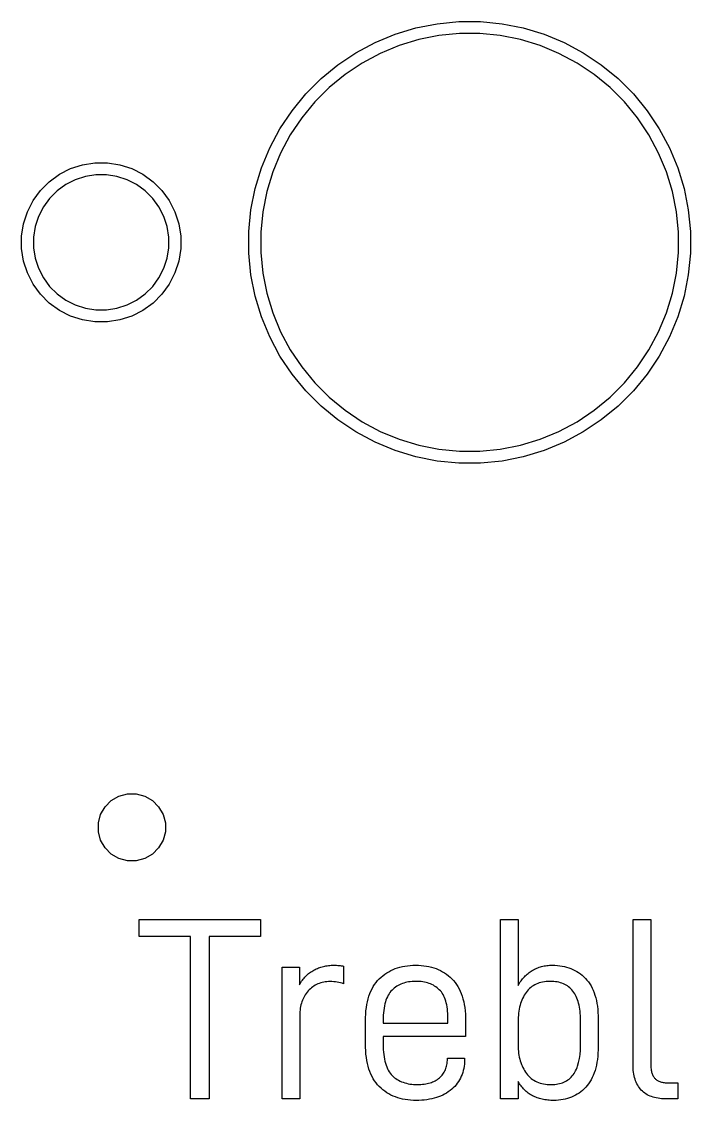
# Model space of a CAD drawing. Header units: millimetres. Extents: x 120 to 180, y -156 to -28.
# Drawn here: x 160.7 to 171.6, y -91.97 to -74.4 of the extents above; entities that cross this region are included whole.
import ezdxf

# ---------------------------------------------------------------- set-up
doc = ezdxf.new("R2010")
doc.units = ezdxf.units.MM
doc.layers.add('F.Silkscreen', color=41, linetype='CONTINUOUS', true_color=0xf2eda1)

msp = doc.modelspace()

# ---------------------------------------------------------------- linework, layer by layer
at = {"layer": 'F.Silkscreen', "linetype": 'CONTINUOUS'}
for p, q in [((167.125271, -74.507887), (167.47177, -74.438965)), ((167.47177, -74.438965), (167.823356, -74.404336)), ((167.823356, -74.404336), (168.176644, -74.404336)), ((168.176644, -74.404336), (168.52823, -74.438965)), ((168.52823, -74.438965), (168.874729, -74.507887)), ((166.460802, -74.745639), (166.787197, -74.610441)), ((166.787197, -74.610441), (167.125271, -74.507887)), ((167.500515, -74.632744), (167.172871, -74.697917)), ((167.832969, -74.6), (167.500515, -74.632744)), ((168.167031, -74.6), (167.832969, -74.6)), ((168.499485, -74.632744), (168.167031, -74.6)), ((168.827129, -74.697917), (168.499485, -74.632744)), ((168.874729, -74.507887), (169.212803, -74.610441)), ((169.212803, -74.610441), (169.539198, -74.745639)), ((166.14923, -74.912177), (166.460802, -74.745639)), ((166.853193, -74.79489), (166.54456, -74.92273)), ((167.172871, -74.697917), (166.853193, -74.79489)), ((169.146807, -74.79489), (168.827129, -74.697917)), ((169.45544, -74.92273), (169.146807, -74.79489)), ((169.539198, -74.745639), (169.85077, -74.912177)), ((165.855483, -75.108453), (166.14923, -74.912177)), ((166.54456, -74.92273), (166.249943, -75.080206)), ((169.750057, -75.080206), (169.45544, -74.92273)), ((169.85077, -74.912177), (170.144517, -75.108453)), ((165.582388, -75.332576), (165.855483, -75.108453)), ((166.249943, -75.080206), (165.97218, -75.265801)), ((170.02782, -75.265801), (169.750057, -75.080206)), ((170.144517, -75.108453), (170.417612, -75.332576)), ((165.332576, -75.582388), (165.582388, -75.332576)), ((165.97218, -75.265801), (165.713946, -75.477728)), ((170.286054, -75.477728), (170.02782, -75.265801)), ((170.417612, -75.332576), (170.667424, -75.582388)), ((165.713946, -75.477728), (165.477728, -75.713946)), ((170.522272, -75.713946), (170.286054, -75.477728)), ((165.108453, -75.855483), (165.332576, -75.582388)), ((165.477728, -75.713946), (165.265801, -75.97218)), ((170.734199, -75.97218), (170.522272, -75.713946)), ((170.667424, -75.582388), (170.891547, -75.855483)), ((164.912177, -76.14923), (165.108453, -75.855483)), ((170.891547, -75.855483), (171.087823, -76.14923)), ((165.265801, -75.97218), (165.080206, -76.249943)), ((170.919794, -76.249943), (170.734199, -75.97218)), ((164.745639, -76.460802), (164.912177, -76.14923)), ((171.087823, -76.14923), (171.254361, -76.460802)), ((165.080206, -76.249943), (164.92273, -76.54456)), ((171.07727, -76.54456), (170.919794, -76.249943)), ((164.610441, -76.787197), (164.745639, -76.460802)), ((164.92273, -76.54456), (164.79489, -76.853193)), ((171.20511, -76.853193), (171.07727, -76.54456)), ((171.254361, -76.460802), (171.389559, -76.787197)), ((161.502512, -76.798957), (161.696521, -76.735919)), ((161.696521, -76.735919), (161.898003, -76.704007)), ((161.898003, -76.704007), (162.101997, -76.704007)), ((162.101997, -76.704007), (162.303479, -76.735919)), ((162.303479, -76.735919), (162.497488, -76.798957)), ((161.155718, -77.011472), (161.320752, -76.891568)), ((161.320752, -76.891568), (161.502512, -76.798957)), ((161.742416, -76.927086), (161.577747, -76.98059)), ((161.913428, -76.9), (161.742416, -76.927086)), ((162.086572, -76.9), (161.913428, -76.9)), ((162.257584, -76.927086), (162.086572, -76.9)), ((162.422253, -76.98059), (162.257584, -76.927086)), ((162.497488, -76.798957), (162.679248, -76.891568)), ((162.679248, -76.891568), (162.844282, -77.011472)), ((164.507887, -77.125271), (164.610441, -76.787197)), ((164.79489, -76.853193), (164.697917, -77.172871)), ((171.302083, -77.172871), (171.20511, -76.853193)), ((171.389559, -76.787197), (171.492113, -77.125271)), ((161.011472, -77.155718), (161.155718, -77.011472)), ((161.423475, -77.059196), (161.283398, -77.160967)), ((161.577747, -76.98059), (161.423475, -77.059196)), ((162.576525, -77.059196), (162.422253, -76.98059)), ((162.716602, -77.160967), (162.576525, -77.059196)), ((162.844282, -77.011472), (162.988528, -77.155718)), ((164.438965, -77.47177), (164.507887, -77.125271)), ((171.492113, -77.125271), (171.561035, -77.47177)), ((160.891568, -77.320752), (161.011472, -77.155718)), ((161.160967, -77.283398), (161.059196, -77.423475)), ((161.283398, -77.160967), (161.160967, -77.283398)), ((162.839033, -77.283398), (162.716602, -77.160967)), ((162.940804, -77.423475), (162.839033, -77.283398)), ((162.988528, -77.155718), (163.108432, -77.320752)), ((164.697917, -77.172871), (164.632744, -77.500515)), ((171.367256, -77.500515), (171.302083, -77.172871)), ((160.798957, -77.502512), (160.891568, -77.320752)), ((161.059196, -77.423475), (160.98059, -77.577747)), ((163.01941, -77.577747), (162.940804, -77.423475)), ((163.108432, -77.320752), (163.201043, -77.502512)), ((164.404336, -77.823356), (164.438965, -77.47177)), ((171.561035, -77.47177), (171.595664, -77.823356)), ((160.735919, -77.696521), (160.798957, -77.502512)), ((160.98059, -77.577747), (160.927086, -77.742416)), ((163.072914, -77.742416), (163.01941, -77.577747)), ((163.201043, -77.502512), (163.264081, -77.696521)), ((164.632744, -77.500515), (164.6, -77.832969)), ((171.4, -77.832969), (171.367256, -77.500515)), ((160.704007, -77.898003), (160.735919, -77.696521)), ((160.927086, -77.742416), (160.9, -77.913428)), ((163.1, -77.913428), (163.072914, -77.742416)), ((163.264081, -77.696521), (163.295993, -77.898003)), ((164.404336, -77.832969), (164.404336, -77.823356)), ((171.595664, -77.823356), (171.595664, -78.176644)), ((160.704007, -77.913428), (160.704007, -77.898003)), ((160.704007, -78.101997), (160.704007, -77.913428)), ((160.9, -77.913428), (160.9, -78.086572)), ((163.1, -78.086572), (163.1, -77.913428)), ((163.295993, -77.898003), (163.295993, -78.101997)), ((164.404336, -78.176644), (164.404336, -77.832969)), ((164.6, -77.832969), (164.6, -78.167031)), ((171.4, -78.167031), (171.4, -77.832969)), ((160.735919, -78.303479), (160.704007, -78.101997)), ((160.9, -78.086572), (160.927086, -78.257584)), ((163.072914, -78.257584), (163.1, -78.086572)), ((163.295993, -78.101997), (163.264081, -78.303479)), ((164.438965, -78.52823), (164.404336, -78.176644)), ((164.6, -78.167031), (164.632744, -78.499485)), ((171.367256, -78.499485), (171.4, -78.167031)), ((171.595664, -78.176644), (171.561035, -78.52823)), ((160.798957, -78.497488), (160.735919, -78.303479)), ((160.927086, -78.257584), (160.98059, -78.422253)), ((163.01941, -78.422253), (163.072914, -78.257584)), ((163.264081, -78.303479), (163.201043, -78.497488)), ((160.891568, -78.679248), (160.798957, -78.497488)), ((160.98059, -78.422253), (161.059196, -78.576525)), ((162.940804, -78.576525), (163.01941, -78.422253)), ((163.201043, -78.497488), (163.108432, -78.679248)), ((164.507887, -78.874729), (164.438965, -78.52823)), ((164.632744, -78.499485), (164.697917, -78.827129)), ((171.302083, -78.827129), (171.367256, -78.499485)), ((171.561035, -78.52823), (171.492113, -78.874729)), ((161.011472, -78.844282), (160.891568, -78.679248)), ((161.059196, -78.576525), (161.160967, -78.716602)), ((162.839033, -78.716602), (162.940804, -78.576525)), ((163.108432, -78.679248), (162.988528, -78.844282)), ((161.155718, -78.988528), (161.011472, -78.844282)), ((161.160967, -78.716602), (161.283398, -78.839033)), ((161.283398, -78.839033), (161.423475, -78.940804)), ((162.576525, -78.940804), (162.716602, -78.839033)), ((162.716602, -78.839033), (162.839033, -78.716602)), ((162.988528, -78.844282), (162.844282, -78.988528)), ((164.610441, -79.212803), (164.507887, -78.874729)), ((164.697917, -78.827129), (164.79489, -79.146807)), ((171.20511, -79.146807), (171.302083, -78.827129)), ((171.492113, -78.874729), (171.389559, -79.212803)), ((161.320752, -79.108432), (161.155718, -78.988528)), ((161.423475, -78.940804), (161.577747, -79.01941)), ((161.577747, -79.01941), (161.742416, -79.072914)), ((162.257584, -79.072914), (162.422253, -79.01941)), ((162.422253, -79.01941), (162.576525, -78.940804)), ((162.844282, -78.988528), (162.679248, -79.108432)), ((161.502512, -79.201043), (161.320752, -79.108432)), ((161.696521, -79.264081), (161.502512, -79.201043)), ((161.742416, -79.072914), (161.913428, -79.1)), ((161.913428, -79.1), (162.086572, -79.1)), ((162.086572, -79.1), (162.257584, -79.072914)), ((162.497488, -79.201043), (162.303479, -79.264081)), ((162.679248, -79.108432), (162.497488, -79.201043)), ((164.745639, -79.539198), (164.610441, -79.212803)), ((164.79489, -79.146807), (164.92273, -79.45544)), ((171.07727, -79.45544), (171.20511, -79.146807)), ((171.389559, -79.212803), (171.254361, -79.539198)), ((161.898003, -79.295993), (161.696521, -79.264081)), ((162.101997, -79.295993), (161.898003, -79.295993)), ((162.303479, -79.264081), (162.101997, -79.295993)), ((164.912177, -79.85077), (164.745639, -79.539198)), ((164.92273, -79.45544), (165.080206, -79.750057)), ((170.919794, -79.750057), (171.07727, -79.45544)), ((171.254361, -79.539198), (171.087823, -79.85077)), ((165.080206, -79.750057), (165.265801, -80.02782)), ((170.734199, -80.02782), (170.919794, -79.750057)), ((165.108453, -80.144517), (164.912177, -79.85077)), ((171.087823, -79.85077), (170.891547, -80.144517)), ((165.265801, -80.02782), (165.477728, -80.286054)), ((170.522272, -80.286054), (170.734199, -80.02782)), ((165.332576, -80.417612), (165.108453, -80.144517)), ((165.477728, -80.286054), (165.713946, -80.522272)), ((170.286054, -80.522272), (170.522272, -80.286054)), ((170.891547, -80.144517), (170.667424, -80.417612)), ((165.582388, -80.667424), (165.332576, -80.417612)), ((170.667424, -80.417612), (170.417612, -80.667424)), ((165.713946, -80.522272), (165.97218, -80.734199)), ((170.02782, -80.734199), (170.286054, -80.522272)), ((165.855483, -80.891547), (165.582388, -80.667424)), ((165.97218, -80.734199), (166.249943, -80.919794)), ((169.750057, -80.919794), (170.02782, -80.734199)), ((170.417612, -80.667424), (170.144517, -80.891547)), ((166.14923, -81.087823), (165.855483, -80.891547)), ((166.249943, -80.919794), (166.54456, -81.07727)), ((169.45544, -81.07727), (169.750057, -80.919794)), ((170.144517, -80.891547), (169.85077, -81.087823)), ((166.460802, -81.254361), (166.14923, -81.087823)), ((166.54456, -81.07727), (166.853193, -81.20511)), ((169.146807, -81.20511), (169.45544, -81.07727)), ((169.85077, -81.087823), (169.539198, -81.254361)), ((166.787197, -81.389559), (166.460802, -81.254361)), ((166.853193, -81.20511), (167.172871, -81.302083)), ((167.172871, -81.302083), (167.500515, -81.367256)), ((168.499485, -81.367256), (168.827129, -81.302083)), ((168.827129, -81.302083), (169.146807, -81.20511)), ((169.539198, -81.254361), (169.212803, -81.389559)), ((167.125271, -81.492113), (166.787197, -81.389559)), ((167.47177, -81.561035), (167.125271, -81.492113)), ((167.500515, -81.367256), (167.832969, -81.4)), ((167.832969, -81.4), (168.167031, -81.4)), ((168.167031, -81.4), (168.499485, -81.367256)), ((168.874729, -81.492113), (168.52823, -81.561035)), ((169.212803, -81.389559), (168.874729, -81.492113)), ((167.823356, -81.595664), (167.47177, -81.561035)), ((168.176644, -81.595664), (167.823356, -81.595664)), ((168.52823, -81.561035), (168.176644, -81.595664)), ((162.063656, -87.19146), (162.165181, -87.089935)), ((162.165181, -87.089935), (162.289524, -87.018145)), ((162.289524, -87.018145), (162.428211, -86.980984)), ((162.428211, -86.980984), (162.571789, -86.980984)), ((162.571789, -86.980984), (162.710476, -87.018145)), ((162.710476, -87.018145), (162.834819, -87.089935)), ((162.834819, -87.089935), (162.936344, -87.19146)), ((161.954705, -87.45449), (161.991866, -87.315803)), ((161.991866, -87.315803), (162.063656, -87.19146)), ((162.936344, -87.19146), (163.008134, -87.315803)), ((163.008134, -87.315803), (163.045295, -87.45449)), ((161.954705, -87.598068), (161.954705, -87.45449)), ((163.045295, -87.45449), (163.045295, -87.598068)), ((161.991866, -87.736755), (161.954705, -87.598068)), ((163.045295, -87.598068), (163.008134, -87.736755)), ((162.063656, -87.861098), (161.991866, -87.736755)), ((163.008134, -87.736755), (162.936344, -87.861098)), ((162.165181, -87.962623), (162.063656, -87.861098)), ((162.289524, -88.034413), (162.165181, -87.962623)), ((162.834819, -87.962623), (162.710476, -88.034413)), ((162.936344, -87.861098), (162.834819, -87.962623)), ((162.428211, -88.071574), (162.289524, -88.034413)), ((162.571789, -88.071574), (162.428211, -88.071574)), ((162.710476, -88.034413), (162.571789, -88.071574)), ((162.621544, -89.30618), (162.621544, -89.026791)), ((162.621544, -89.026791), (164.594284, -89.026791)), ((164.594284, -89.026791), (164.594284, -89.30618)), ((168.501648, -90.694722), (168.501648, -89.026791)), ((168.501648, -89.026791), (168.789517, -89.026791)), ((168.789517, -89.026791), (168.789517, -90.102078)), ((170.660652, -91.384762), (170.660652, -89.026791)), ((170.660652, -89.026791), (170.948521, -89.026791)), ((170.948521, -89.026791), (170.948521, -91.36784)), ((163.455517, -89.30618), (162.621544, -89.30618)), ((163.455517, -91.947796), (163.455517, -89.30618)), ((164.594284, -89.30618), (163.760315, -89.30618)), ((163.760315, -89.30618), (163.760315, -91.947796)), ((165.682022, -89.779508), (165.703513, -89.776755)), ((165.703513, -89.776755), (165.725287, -89.774615)), ((165.725287, -89.774615), (165.747346, -89.773086)), ((165.747346, -89.773086), (165.769689, -89.772168)), ((165.769689, -89.772168), (165.792317, -89.771863)), ((165.792317, -89.771863), (165.812383, -89.772061)), ((165.812383, -89.772061), (165.832305, -89.772658)), ((165.832305, -89.772658), (165.852084, -89.773653)), ((165.852084, -89.773653), (165.871724, -89.775046)), ((165.871724, -89.775046), (165.891228, -89.776837)), ((165.891228, -89.776837), (165.910599, -89.779027)), ((166.988522, -89.779679), (167.031753, -89.775337)), ((167.031753, -89.775337), (167.076106, -89.772731)), ((167.076106, -89.772731), (167.121582, -89.771863)), ((167.121582, -89.771863), (167.16705, -89.772731)), ((167.16705, -89.772731), (167.211376, -89.775337)), ((167.211376, -89.775337), (167.254562, -89.779679)), ((169.25799, -89.777155), (169.280058, -89.77484)), ((169.280058, -89.77484), (169.30247, -89.773186)), ((169.30247, -89.773186), (169.325224, -89.772193)), ((169.325224, -89.772193), (169.34832, -89.771863)), ((169.34832, -89.771863), (169.389114, -89.772697)), ((169.389114, -89.772697), (169.428948, -89.775202)), ((169.428948, -89.775202), (169.46782, -89.779377)), ((164.945648, -91.947796), (164.945648, -89.801526)), ((164.945648, -89.801526), (165.229283, -89.801526)), ((165.229283, -89.801526), (165.229283, -90.089345)), ((165.31801, -89.964398), (165.332472, -89.949126)), ((165.332472, -89.949126), (165.347379, -89.934499)), ((165.347379, -89.934499), (165.362733, -89.920516)), ((165.362733, -89.920516), (165.378534, -89.907178)), ((165.378534, -89.907178), (165.394781, -89.894485)), ((165.394781, -89.894485), (165.411474, -89.882437)), ((165.411474, -89.882437), (165.428614, -89.871034)), ((165.428614, -89.871034), (165.446201, -89.860276)), ((165.446201, -89.860276), (165.464234, -89.850163)), ((165.464234, -89.850163), (165.482629, -89.84068)), ((165.482629, -89.84068), (165.501305, -89.831809)), ((165.501305, -89.831809), (165.52026, -89.82355)), ((165.52026, -89.82355), (165.539495, -89.815903)), ((165.539495, -89.815903), (165.559011, -89.808868)), ((165.559011, -89.808868), (165.578808, -89.802445)), ((165.578808, -89.802445), (165.598887, -89.796634)), ((165.598887, -89.796634), (165.619247, -89.791435)), ((165.619247, -89.791435), (165.639889, -89.786847)), ((165.639889, -89.786847), (165.660814, -89.782872)), ((165.660814, -89.782872), (165.682022, -89.779508)), ((165.910599, -89.779027), (165.929839, -89.781616)), ((165.929839, -89.781616), (165.948952, -89.784604)), ((165.948952, -89.784604), (165.948952, -90.072423)), ((166.557512, -89.967207), (166.587234, -89.942034)), ((166.587234, -89.942034), (166.618083, -89.918597)), ((166.618083, -89.918597), (166.650059, -89.896894)), ((166.650059, -89.896894), (166.683163, -89.876927)), ((166.683163, -89.876927), (166.717394, -89.858695)), ((166.717394, -89.858695), (166.752751, -89.842199)), ((166.752751, -89.842199), (166.789233, -89.827439)), ((166.789233, -89.827439), (166.826842, -89.814414)), ((166.826842, -89.814414), (166.865575, -89.803126)), ((166.865575, -89.803126), (166.905433, -89.793574)), ((166.905433, -89.793574), (166.946416, -89.785758)), ((166.946416, -89.785758), (166.988522, -89.779679)), ((167.254562, -89.779679), (167.296606, -89.785758)), ((167.296606, -89.785758), (167.337509, -89.793574)), ((167.337509, -89.793574), (167.377271, -89.803126)), ((167.377271, -89.803126), (167.415893, -89.814414)), ((167.415893, -89.814414), (167.453373, -89.827439)), ((167.453373, -89.827439), (167.489712, -89.842199)), ((167.489712, -89.842199), (167.52491, -89.858695)), ((167.52491, -89.858695), (167.558966, -89.876927)), ((167.558966, -89.876927), (167.591882, -89.896894)), ((167.591882, -89.896894), (167.623657, -89.918597)), ((167.623657, -89.918597), (167.654291, -89.942034)), ((167.654291, -89.942034), (167.683784, -89.967207)), ((168.891678, -89.960247), (168.906308, -89.9452)), ((168.906308, -89.9452), (168.92135, -89.93075)), ((168.92135, -89.93075), (168.936804, -89.916894)), ((168.936804, -89.916894), (168.952669, -89.903634)), ((168.952669, -89.903634), (168.968946, -89.890969)), ((168.968946, -89.890969), (168.985633, -89.878899)), ((168.985633, -89.878899), (169.00273, -89.867423)), ((169.00273, -89.867423), (169.020237, -89.856541)), ((169.020237, -89.856541), (169.038124, -89.846288)), ((169.038124, -89.846288), (169.056364, -89.836695)), ((169.056364, -89.836695), (169.074956, -89.827765)), ((169.074956, -89.827765), (169.093899, -89.819495)), ((169.093899, -89.819495), (169.113192, -89.811888)), ((169.113192, -89.811888), (169.132835, -89.804941)), ((169.132835, -89.804941), (169.152827, -89.798656)), ((169.152827, -89.798656), (169.173166, -89.793033)), ((169.173166, -89.793033), (169.193853, -89.788071)), ((169.193853, -89.788071), (169.214887, -89.783771)), ((169.214887, -89.783771), (169.236266, -89.780132)), ((169.236266, -89.780132), (169.25799, -89.777155)), ((169.46782, -89.779377), (169.505734, -89.785222)), ((169.505734, -89.785222), (169.542687, -89.792737)), ((169.542687, -89.792737), (169.578681, -89.801923)), ((169.578681, -89.801923), (169.613717, -89.812779)), ((169.613717, -89.812779), (169.647794, -89.825306)), ((169.647794, -89.825306), (169.680913, -89.839504)), ((169.680913, -89.839504), (169.713075, -89.855373)), ((169.713075, -89.855373), (169.744279, -89.872913)), ((169.744279, -89.872913), (169.774526, -89.892124)), ((169.774526, -89.892124), (169.803817, -89.913007)), ((169.803817, -89.913007), (169.832152, -89.935561)), ((169.832152, -89.935561), (169.859532, -89.959786)), ((165.229283, -90.089345), (165.240619, -90.069562)), ((165.240619, -90.069562), (165.252401, -90.050424)), ((165.252401, -90.050424), (165.26463, -90.03193)), ((165.26463, -90.03193), (165.277306, -90.01408)), ((165.277306, -90.01408), (165.290427, -89.996875)), ((165.290427, -89.996875), (165.303996, -89.980314)), ((165.303996, -89.980314), (165.31801, -89.964398)), ((165.445074, -90.124275), (165.425619, -90.139156)), ((165.465171, -90.110585), (165.445074, -90.124275)), ((165.48591, -90.098087), (165.465171, -90.110585)), ((165.507293, -90.086779), (165.48591, -90.098087)), ((165.529319, -90.076662), (165.507293, -90.086779)), ((165.551991, -90.067735), (165.529319, -90.076662)), ((165.575308, -90.059999), (165.551991, -90.067735)), ((165.599272, -90.053453), (165.575308, -90.059999)), ((165.623884, -90.048098), (165.599272, -90.053453)), ((165.649143, -90.043933), (165.623884, -90.048098)), ((165.675051, -90.040958), (165.649143, -90.043933)), ((165.701609, -90.039173), (165.675051, -90.040958)), ((165.728817, -90.038579), (165.701609, -90.039173)), ((165.758211, -90.039108), (165.728817, -90.038579)), ((165.787062, -90.040696), (165.758211, -90.039108)), ((165.815374, -90.043343), (165.787062, -90.040696)), ((165.84315, -90.047046), (165.815374, -90.043343)), ((165.870393, -90.051807), (165.84315, -90.047046)), ((165.897105, -90.057623), (165.870393, -90.051807)), ((165.923291, -90.064495), (165.897105, -90.057623)), ((165.948952, -90.072423), (165.923291, -90.064495)), ((166.410639, -90.156387), (166.430795, -90.120196)), ((166.430795, -90.120196), (166.452702, -90.085874)), ((166.452702, -90.085874), (166.476358, -90.05342)), ((166.476358, -90.05342), (166.501764, -90.022833)), ((166.501764, -90.022833), (166.528919, -89.994114)), ((166.528919, -89.994114), (166.557512, -89.967207)), ((166.793782, -90.127946), (166.773881, -90.142904)), ((166.81444, -90.114097), (166.793782, -90.127946)), ((166.835857, -90.101355), (166.81444, -90.114097)), ((166.858032, -90.089722), (166.835857, -90.101355)), ((166.880966, -90.079197), (166.858032, -90.089722)), ((166.904659, -90.06978), (166.880966, -90.079197)), ((166.929112, -90.061471), (166.904659, -90.06978)), ((166.954325, -90.05427), (166.929112, -90.061471)), ((166.980298, -90.048177), (166.954325, -90.05427)), ((167.007032, -90.043191), (166.980298, -90.048177)), ((167.034527, -90.039314), (167.007032, -90.043191)), ((167.062784, -90.036545), (167.034527, -90.039314)), ((167.091802, -90.034883), (167.062784, -90.036545)), ((167.121582, -90.034329), (167.091802, -90.034883)), ((167.151875, -90.034858), (167.121582, -90.034329)), ((167.181337, -90.036445), (167.151875, -90.034858)), ((167.209969, -90.039091), (167.181337, -90.036445)), ((167.237771, -90.042795), (167.209969, -90.039091)), ((167.264744, -90.047557), (167.237771, -90.042795)), ((167.290888, -90.053377), (167.264744, -90.047557)), ((167.316203, -90.060255), (167.290888, -90.053377)), ((167.34069, -90.068192), (167.316203, -90.060255)), ((167.364349, -90.077187), (167.34069, -90.068192)), ((167.387181, -90.08724), (167.364349, -90.077187)), ((167.409185, -90.098351), (167.387181, -90.08724)), ((167.430363, -90.110521), (167.409185, -90.098351)), ((167.450715, -90.123749), (167.430363, -90.110521)), ((167.470241, -90.138035), (167.450715, -90.123749)), ((167.683784, -89.967207), (167.712135, -89.994114)), ((167.712135, -89.994114), (167.739048, -90.022833)), ((167.739048, -90.022833), (167.764224, -90.05342)), ((167.764224, -90.05342), (167.787664, -90.085874)), ((167.787664, -90.085874), (167.809368, -90.120196)), ((167.809368, -90.120196), (167.829335, -90.156387)), ((168.789517, -90.102078), (168.800836, -90.082261)), ((168.800836, -90.082261), (168.812571, -90.063041)), ((168.812571, -90.063041), (168.824721, -90.044417)), ((168.824721, -90.044417), (168.837285, -90.02639)), ((168.837285, -90.02639), (168.850263, -90.00896)), ((168.850263, -90.00896), (168.863655, -89.992126)), ((168.863655, -89.992126), (168.87746, -89.975888)), ((168.87746, -89.975888), (168.891678, -89.960247)), ((169.015197, -90.119382), (168.994331, -90.135546)), ((169.037052, -90.104623), (169.015197, -90.119382)), ((169.059898, -90.091269), (169.037052, -90.104623)), ((169.083736, -90.07932), (169.059898, -90.091269)), ((169.108565, -90.068777), (169.083736, -90.07932)), ((169.134388, -90.059638), (169.108565, -90.068777)), ((169.161204, -90.051906), (169.134388, -90.059638)), ((169.189015, -90.045578), (169.161204, -90.051906)), ((169.217821, -90.040657), (169.189015, -90.045578)), ((169.247623, -90.037142), (169.217821, -90.040657)), ((169.278422, -90.035032), (169.247623, -90.037142)), ((169.310219, -90.034329), (169.278422, -90.035032)), ((169.340692, -90.034949), (169.310219, -90.034329)), ((169.370197, -90.03681), (169.340692, -90.034949)), ((169.398735, -90.039911), (169.370197, -90.03681)), ((169.426305, -90.044252), (169.398735, -90.039911)), ((169.452908, -90.049834), (169.426305, -90.044252)), ((169.478544, -90.056656), (169.452908, -90.049834)), ((169.503212, -90.064718), (169.478544, -90.056656)), ((169.526913, -90.074021), (169.503212, -90.064718)), ((169.549647, -90.084564), (169.526913, -90.074021)), ((169.571413, -90.096347), (169.549647, -90.084564)), ((169.592212, -90.109371), (169.571413, -90.096347)), ((169.612044, -90.123635), (169.592212, -90.109371)), ((169.630908, -90.139139), (169.612044, -90.123635)), ((169.859532, -89.959786), (169.885956, -89.985684)), ((169.885956, -89.985684), (169.911089, -90.013338)), ((169.911089, -90.013338), (169.934598, -90.042861)), ((169.934598, -90.042861), (169.956482, -90.074253)), ((169.956482, -90.074253), (169.976744, -90.107514)), ((169.976744, -90.107514), (169.995382, -90.142643)), ((165.298506, -90.295292), (165.287221, -90.318345)), ((165.310869, -90.272967), (165.298506, -90.295292)), ((165.324309, -90.25137), (165.310869, -90.272967)), ((165.338827, -90.230501), (165.324309, -90.25137)), ((165.354423, -90.210359), (165.338827, -90.230501)), ((165.371098, -90.190945), (165.354423, -90.210359)), ((165.388632, -90.172491), (165.371098, -90.190945)), ((165.406806, -90.155228), (165.388632, -90.172491)), ((165.425619, -90.139156), (165.406806, -90.155228)), ((166.347525, -90.319831), (166.360676, -90.276167)), ((166.360676, -90.276167), (166.375579, -90.234372)), ((166.375579, -90.234372), (166.392234, -90.194445)), ((166.392234, -90.194445), (166.410639, -90.156387)), ((166.660408, -90.285251), (166.648601, -90.311985)), ((166.673342, -90.260154), (166.660408, -90.285251)), ((166.687402, -90.236695), (166.673342, -90.260154)), ((166.702591, -90.214874), (166.687402, -90.236695)), ((166.718907, -90.19469), (166.702591, -90.214874)), ((166.736351, -90.176144), (166.718907, -90.19469)), ((166.754738, -90.15897), (166.736351, -90.176144)), ((166.773881, -90.142904), (166.754738, -90.15897)), ((167.488942, -90.153379), (167.470241, -90.138035)), ((167.506817, -90.169781), (167.488942, -90.153379)), ((167.523734, -90.187499), (167.506817, -90.169781)), ((167.53956, -90.206771), (167.523734, -90.187499)), ((167.554294, -90.227595), (167.53956, -90.206771)), ((167.567937, -90.249974), (167.554294, -90.227595)), ((167.580488, -90.273905), (167.567937, -90.249974)), ((167.591948, -90.29939), (167.580488, -90.273905)), ((167.602317, -90.326429), (167.591948, -90.29939)), ((167.829335, -90.156387), (167.847567, -90.194445)), ((167.847567, -90.194445), (167.864062, -90.234372)), ((167.864062, -90.234372), (167.878821, -90.276167)), ((167.878821, -90.276167), (167.891843, -90.319831)), ((168.876118, -90.285964), (168.863298, -90.311755)), ((168.889966, -90.261115), (168.876118, -90.285964)), ((168.904844, -90.237209), (168.889966, -90.261115)), ((168.92075, -90.214245), (168.904844, -90.237209)), ((168.937664, -90.192464), (168.92075, -90.214245)), ((168.955566, -90.172087), (168.937664, -90.192464)), ((168.974454, -90.153114), (168.955566, -90.172087)), ((168.994331, -90.135546), (168.974454, -90.153114)), ((169.648805, -90.155884), (169.630908, -90.139139)), ((169.665734, -90.173869), (169.648805, -90.155884)), ((169.681696, -90.193094), (169.665734, -90.173869)), ((169.696691, -90.213559), (169.681696, -90.193094)), ((169.710718, -90.235265), (169.696691, -90.213559)), ((169.723778, -90.258211), (169.710718, -90.235265)), ((169.73587, -90.282397), (169.723778, -90.258211)), ((169.746995, -90.307824), (169.73587, -90.282397)), ((169.995382, -90.142643), (170.012398, -90.179642)), ((170.012398, -90.179642), (170.027791, -90.218509)), ((170.027791, -90.218509), (170.041562, -90.259244)), ((170.041562, -90.259244), (170.053712, -90.301848)), ((170.053712, -90.301848), (170.06424, -90.34632)), ((165.242103, -90.471956), (165.238346, -90.500107)), ((165.246935, -90.444533), (165.242103, -90.471956)), ((165.252841, -90.417839), (165.246935, -90.444533)), ((165.259822, -90.391873), (165.252841, -90.417839)), ((165.267879, -90.366636), (165.259822, -90.391873)), ((165.277012, -90.342127), (165.267879, -90.366636)), ((165.287221, -90.318345), (165.277012, -90.342127)), ((166.312446, -90.513172), (166.318586, -90.462033)), ((166.318586, -90.462033), (166.326479, -90.412764)), ((166.326479, -90.412764), (166.336126, -90.365363)), ((166.336126, -90.365363), (166.347525, -90.319831)), ((166.606453, -90.470215), (166.601398, -90.506773)), ((166.612633, -90.435295), (166.606453, -90.470215)), ((166.619937, -90.402012), (166.612633, -90.435295)), ((166.628366, -90.370366), (166.619937, -90.402012)), ((166.63792, -90.340357), (166.628366, -90.370366)), ((166.648601, -90.311985), (166.63792, -90.340357)), ((167.611594, -90.355021), (167.602317, -90.326429)), ((167.619779, -90.385167), (167.611594, -90.355021)), ((167.626874, -90.416867), (167.619779, -90.385167)), ((167.632876, -90.45012), (167.626874, -90.416867)), ((167.637788, -90.484928), (167.632876, -90.45012)), ((167.891843, -90.319831), (167.903129, -90.365363)), ((167.903129, -90.365363), (167.912679, -90.412764)), ((167.912679, -90.412764), (167.920493, -90.462033)), ((167.920493, -90.462033), (167.92657, -90.513172)), ((168.814607, -90.454845), (168.807948, -90.486288)), ((168.822292, -90.424343), (168.814607, -90.454845)), ((168.831003, -90.394783), (168.822292, -90.424343)), ((168.84074, -90.366164), (168.831003, -90.394783)), ((168.851505, -90.338489), (168.84074, -90.366164)), ((168.863298, -90.311755), (168.851505, -90.338489)), ((169.757153, -90.33449), (169.746995, -90.307824)), ((169.766343, -90.362397), (169.757153, -90.33449)), ((169.774566, -90.391544), (169.766343, -90.362397)), ((169.781822, -90.421932), (169.774566, -90.391544)), ((169.78811, -90.453559), (169.781822, -90.421932)), ((169.793431, -90.486427), (169.78811, -90.453559)), ((170.06424, -90.34632), (170.073148, -90.392661)), ((170.073148, -90.392661), (170.080435, -90.440869)), ((170.080435, -90.440869), (170.086103, -90.490945)), ((165.234053, -90.558595), (165.233517, -90.588933)), ((165.233517, -90.588933), (165.233517, -91.947796)), ((165.235663, -90.528987), (165.234053, -90.558595)), ((165.238346, -90.500107), (165.235663, -90.528987)), ((166.304681, -90.669369), (166.305428, -90.621055)), ((166.305428, -90.621055), (166.30806, -90.566179)), ((166.30806, -90.566179), (166.312446, -90.513172)), ((166.592976, -90.626265), (166.592415, -90.669369)), ((166.59466, -90.584798), (166.592976, -90.626265)), ((166.597468, -90.544967), (166.59466, -90.584798)), ((166.601398, -90.506773), (166.597468, -90.544967)), ((167.641608, -90.521289), (167.637788, -90.484928)), ((167.644336, -90.559205), (167.641608, -90.521289)), ((167.645973, -90.598675), (167.644336, -90.559205)), ((167.646519, -90.639699), (167.645973, -90.598675)), ((167.646519, -90.715893), (167.646519, -90.639699)), ((167.92657, -90.513172), (167.930911, -90.566179)), ((167.930911, -90.566179), (167.933515, -90.621055)), ((167.933515, -90.621055), (167.934384, -90.6778)), ((168.791563, -90.621479), (168.790028, -90.65763)), ((168.794123, -90.586269), (168.791563, -90.621479)), ((168.797706, -90.552001), (168.794123, -90.586269)), ((168.802314, -90.518674), (168.797706, -90.552001)), ((168.807948, -90.486288), (168.802314, -90.518674)), ((169.797784, -90.520535), (169.793431, -90.486427)), ((169.80117, -90.555884), (169.797784, -90.520535)), ((169.803588, -90.592472), (169.80117, -90.555884)), ((169.805039, -90.6303), (169.803588, -90.592472)), ((169.805523, -90.669369), (169.805039, -90.6303)), ((170.086103, -90.490945), (170.09015, -90.542888)), ((170.09015, -90.542888), (170.092578, -90.5967)), ((170.092578, -90.5967), (170.093388, -90.652379)), ((170.093388, -90.652379), (170.093388, -91.092694)), ((166.30455, -90.6778), (166.304681, -90.669369)), ((166.30455, -91.050351), (166.30455, -90.6778)), ((166.592415, -90.669369), (166.592415, -90.715893)), ((166.592415, -90.715893), (167.646519, -90.715893)), ((167.934384, -90.6778), (167.934384, -90.931836)), ((168.501648, -91.947796), (168.501648, -90.694722)), ((168.790028, -90.65763), (168.789517, -90.694722)), ((168.789517, -90.694722), (168.789517, -91.071522)), ((169.805523, -91.075703), (169.805523, -90.669369)), ((167.934384, -90.931836), (166.592415, -90.931836)), ((166.592415, -90.931836), (166.592415, -91.058781)), ((166.305428, -91.108635), (166.30455, -91.050351)), ((166.30806, -91.16497), (166.305428, -91.108635)), ((166.312446, -91.219355), (166.30806, -91.16497)), ((166.592415, -91.058781), (166.592995, -91.103444)), ((166.592995, -91.103444), (166.594734, -91.146403)), ((166.594734, -91.146403), (166.597632, -91.187657)), ((168.789517, -91.071522), (168.790053, -91.106572)), ((168.790053, -91.106572), (168.791663, -91.140811)), ((168.791663, -91.140811), (168.794346, -91.174239)), ((168.794346, -91.174239), (168.798103, -91.206857)), ((169.798045, -91.225543), (169.803653, -91.153121)), ((169.803653, -91.153121), (169.805523, -91.075703)), ((170.092594, -91.148373), (170.090213, -91.202184)), ((170.093388, -91.092694), (170.092594, -91.148373)), ((166.318586, -91.27179), (166.312446, -91.219355)), ((166.326479, -91.322275), (166.318586, -91.27179)), ((166.336126, -91.37081), (166.326479, -91.322275)), ((166.597632, -91.187657), (166.601688, -91.227208)), ((166.601688, -91.227208), (166.606903, -91.265055)), ((166.606903, -91.265055), (166.613275, -91.301199)), ((166.613275, -91.301199), (166.620805, -91.335638)), ((166.620805, -91.335638), (166.629491, -91.368373)), ((167.633503, -91.370136), (167.636029, -91.347447)), ((167.636029, -91.347447), (167.637545, -91.324096)), ((167.637545, -91.324096), (167.63805, -91.300084)), ((167.63805, -91.300084), (167.63805, -91.287411)), ((167.63805, -91.287411), (167.91745, -91.287411)), ((167.916632, -91.345683), (167.914176, -91.381857)), ((167.91745, -91.308583), (167.916632, -91.345683)), ((167.91745, -91.287411), (167.91745, -91.308583)), ((168.798103, -91.206857), (168.802935, -91.238664)), ((168.802935, -91.238664), (168.808841, -91.269661)), ((168.808841, -91.269661), (168.815823, -91.299847)), ((168.815823, -91.299847), (168.82388, -91.329223)), ((168.82388, -91.329223), (168.833013, -91.357789)), ((168.833013, -91.357789), (168.843222, -91.385545)), ((169.758789, -91.412839), (169.775612, -91.355402)), ((169.775612, -91.355402), (169.788697, -91.29297)), ((169.788697, -91.29297), (169.798045, -91.225543)), ((170.073544, -91.352412), (170.064813, -91.398752)), ((170.080688, -91.304204), (170.073544, -91.352412)), ((170.086244, -91.254128), (170.080688, -91.304204)), ((170.090213, -91.202184), (170.086244, -91.254128)), ((166.347525, -91.417394), (166.336126, -91.37081)), ((166.360676, -91.462027), (166.347525, -91.417394)), ((166.375579, -91.504709), (166.360676, -91.462027)), ((166.392234, -91.54544), (166.375579, -91.504709)), ((166.629491, -91.368373), (166.639335, -91.399405)), ((166.639335, -91.399405), (166.650334, -91.428733)), ((166.650334, -91.428733), (166.662489, -91.456357)), ((166.662489, -91.456357), (166.675799, -91.482277)), ((166.675799, -91.482277), (166.690264, -91.506494)), ((166.690264, -91.506494), (166.705884, -91.529006)), ((166.705884, -91.529006), (166.722658, -91.549815)), ((167.565384, -91.544567), (167.576983, -91.527833)), ((167.576983, -91.527833), (167.587575, -91.510437)), ((167.587575, -91.510437), (167.59716, -91.492379)), ((167.59716, -91.492379), (167.605737, -91.473659)), ((167.605737, -91.473659), (167.613307, -91.454278)), ((167.613307, -91.454278), (167.619869, -91.434235)), ((167.619869, -91.434235), (167.625423, -91.41353)), ((167.625423, -91.41353), (167.629968, -91.392164)), ((167.629968, -91.392164), (167.633503, -91.370136)), ((167.887982, -91.517305), (167.87734, -91.548854)), ((167.896986, -91.484831), (167.887982, -91.517305)), ((167.904353, -91.451431), (167.896986, -91.484831)), ((167.910083, -91.417107), (167.904353, -91.451431)), ((167.914176, -91.381857), (167.910083, -91.417107)), ((168.843222, -91.385545), (168.854509, -91.412491)), ((168.854509, -91.412491), (168.866872, -91.438628)), ((168.866872, -91.438628), (168.880313, -91.463954)), ((168.880313, -91.463954), (168.894832, -91.488471)), ((168.894832, -91.488471), (168.910429, -91.512179)), ((168.910429, -91.512179), (168.927105, -91.535077)), ((169.70038, -91.534578), (169.71393, -91.512727)), ((169.71393, -91.512727), (169.726546, -91.489628)), ((169.726546, -91.489628), (169.738228, -91.46528)), ((169.738228, -91.46528), (169.748975, -91.439684)), ((169.748975, -91.439684), (169.758789, -91.412839)), ((170.029094, -91.526562), (170.014012, -91.565429)), ((170.042587, -91.485827), (170.029094, -91.526562)), ((170.054494, -91.443223), (170.042587, -91.485827)), ((170.064813, -91.398752), (170.054494, -91.443223)), ((170.661182, -91.418652), (170.660652, -91.384762)), ((170.662773, -91.451515), (170.661182, -91.418652)), ((170.665423, -91.483352), (170.662773, -91.451515)), ((170.669132, -91.514162), (170.665423, -91.483352)), ((170.6739, -91.543947), (170.669132, -91.514162)), ((170.948521, -91.36784), (170.948769, -91.388126)), ((170.948769, -91.388126), (170.949513, -91.407717)), ((170.949513, -91.407717), (170.950753, -91.426615)), ((170.950753, -91.426615), (170.95249, -91.444819)), ((170.95249, -91.444819), (170.954722, -91.462329)), ((170.954722, -91.462329), (170.957451, -91.479145)), ((170.957451, -91.479145), (170.960675, -91.495267)), ((170.960675, -91.495267), (170.964396, -91.510696)), ((170.964396, -91.510696), (170.968613, -91.525431)), ((170.968613, -91.525431), (170.973326, -91.539471)), ((166.410639, -91.58422), (166.392234, -91.54544)), ((166.430795, -91.621048), (166.410639, -91.58422)), ((166.452702, -91.655923), (166.430795, -91.621048)), ((166.476358, -91.688847), (166.452702, -91.655923)), ((166.501764, -91.719818), (166.476358, -91.688847)), ((166.722658, -91.549815), (166.740585, -91.568921)), ((166.740585, -91.568921), (166.759539, -91.586607)), ((166.759539, -91.586607), (166.779391, -91.603152)), ((166.779391, -91.603152), (166.800141, -91.618557)), ((166.800141, -91.618557), (166.821787, -91.632821)), ((166.821787, -91.632821), (166.84433, -91.645944)), ((166.84433, -91.645944), (166.867768, -91.657927)), ((166.867768, -91.657927), (166.8921, -91.668768)), ((166.8921, -91.668768), (166.917326, -91.678469)), ((166.917326, -91.678469), (166.943444, -91.687029)), ((166.943444, -91.687029), (166.970456, -91.694448)), ((166.970456, -91.694448), (166.998358, -91.700725)), ((166.998358, -91.700725), (167.027151, -91.705861)), ((167.027151, -91.705861), (167.056834, -91.709856)), ((167.23345, -91.71112), (167.25931, -91.708108)), ((167.25931, -91.708108), (167.284393, -91.704235)), ((167.284393, -91.704235), (167.308699, -91.699502)), ((167.308699, -91.699502), (167.332228, -91.69391)), ((167.332228, -91.69391), (167.354978, -91.687457)), ((167.354978, -91.687457), (167.376951, -91.680144)), ((167.376951, -91.680144), (167.398144, -91.671971)), ((167.398144, -91.671971), (167.418559, -91.662939)), ((167.418559, -91.662939), (167.438194, -91.653047)), ((167.438194, -91.653047), (167.45705, -91.642295)), ((167.45705, -91.642295), (167.475125, -91.630685)), ((167.475125, -91.630685), (167.49242, -91.618215)), ((167.49242, -91.618215), (167.508934, -91.604886)), ((167.508934, -91.604886), (167.524554, -91.590799)), ((167.524554, -91.590799), (167.53917, -91.57605)), ((167.53917, -91.57605), (167.55278, -91.560639)), ((167.55278, -91.560639), (167.565384, -91.544567)), ((167.799577, -91.692728), (167.779113, -91.718728)), ((167.818404, -91.665803), (167.799577, -91.692728)), ((167.835594, -91.637953), (167.818404, -91.665803)), ((167.851146, -91.609178), (167.835594, -91.637953)), ((167.865062, -91.579479), (167.851146, -91.609178)), ((167.87734, -91.548854), (167.865062, -91.579479)), ((168.800849, -91.683164), (168.789517, -91.664151)), ((168.789517, -91.664151), (168.789517, -91.947796)), ((168.812619, -91.701575), (168.800849, -91.683164)), ((168.824828, -91.719381), (168.812619, -91.701575)), ((168.927105, -91.535077), (168.944806, -91.556857)), ((168.944806, -91.556857), (168.96348, -91.577233)), ((168.96348, -91.577233), (168.983129, -91.596205)), ((168.983129, -91.596205), (169.00375, -91.613773)), ((169.00375, -91.613773), (169.025346, -91.629936)), ((169.025346, -91.629936), (169.047915, -91.644695)), ((169.047915, -91.644695), (169.071458, -91.658049)), ((169.071458, -91.658049), (169.095974, -91.669999)), ((169.095974, -91.669999), (169.121464, -91.680543)), ((169.121464, -91.680543), (169.147928, -91.689682)), ((169.147928, -91.689682), (169.175365, -91.697415)), ((169.175365, -91.697415), (169.203776, -91.703743)), ((169.203776, -91.703743), (169.233161, -91.708664)), ((169.233161, -91.708664), (169.263519, -91.71218)), ((169.385068, -91.712496), (169.412624, -91.709375)), ((169.412624, -91.709375), (169.439246, -91.705005)), ((169.439246, -91.705005), (169.464936, -91.699387)), ((169.464936, -91.699387), (169.489691, -91.69252)), ((169.489691, -91.69252), (169.513513, -91.684405)), ((169.513513, -91.684405), (169.536402, -91.675041)), ((169.536402, -91.675041), (169.558357, -91.664428)), ((169.558357, -91.664428), (169.579378, -91.652567)), ((169.579378, -91.652567), (169.599466, -91.639457)), ((169.599466, -91.639457), (169.61862, -91.625099)), ((169.61862, -91.625099), (169.63684, -91.609492)), ((169.63684, -91.609492), (169.654126, -91.592636)), ((169.654126, -91.592636), (169.670478, -91.574532)), ((169.670478, -91.574532), (169.685896, -91.555179)), ((169.685896, -91.555179), (169.70038, -91.534578)), ((169.937812, -91.702207), (169.914793, -91.731728)), ((169.959243, -91.670816), (169.937812, -91.702207)), ((169.979087, -91.637556), (169.959243, -91.670816)), ((169.997343, -91.602427), (169.979087, -91.637556)), ((170.014012, -91.565429), (169.997343, -91.602427)), ((170.679726, -91.572705), (170.6739, -91.543947)), ((170.686611, -91.600438), (170.679726, -91.572705)), ((170.694553, -91.627144), (170.686611, -91.600438)), ((170.703553, -91.652825), (170.694553, -91.627144)), ((170.713609, -91.677479), (170.703553, -91.652825)), ((170.724722, -91.701107), (170.713609, -91.677479)), ((170.736891, -91.72371), (170.724722, -91.701107)), ((170.973326, -91.539471), (170.978535, -91.552818)), ((170.978535, -91.552818), (170.98424, -91.565471)), ((170.98424, -91.565471), (170.990441, -91.57743)), ((170.990441, -91.57743), (170.997138, -91.588695)), ((170.997138, -91.588695), (171.004331, -91.599266)), ((171.004331, -91.599266), (171.01202, -91.609143)), ((171.01202, -91.609143), (171.020271, -91.618366)), ((171.020271, -91.618366), (171.029149, -91.626994)), ((171.029149, -91.626994), (171.038654, -91.635027)), ((171.038654, -91.635027), (171.048786, -91.642466)), ((171.048786, -91.642466), (171.059546, -91.64931)), ((171.059546, -91.64931), (171.070934, -91.655559)), ((171.070934, -91.655559), (171.08295, -91.661213)), ((171.08295, -91.661213), (171.095596, -91.666273)), ((171.095596, -91.666273), (171.108871, -91.670737)), ((171.108871, -91.670737), (171.122776, -91.674606)), ((171.122776, -91.674606), (171.137311, -91.67788)), ((171.137311, -91.67788), (171.152476, -91.680559)), ((171.152476, -91.680559), (171.168273, -91.682643)), ((171.168273, -91.682643), (171.184701, -91.684131)), ((171.184701, -91.684131), (171.20176, -91.685025)), ((171.20176, -91.685025), (171.219452, -91.685322)), ((171.219452, -91.685322), (171.393021, -91.685322)), ((171.393021, -91.685322), (171.393021, -91.947796)), ((166.528919, -91.748837), (166.501764, -91.719818)), ((166.557546, -91.776005), (166.528919, -91.748837)), ((166.58737, -91.80142), (166.557546, -91.776005)), ((166.618388, -91.825083), (166.58737, -91.80142)), ((166.650601, -91.846994), (166.618388, -91.825083)), ((166.684008, -91.867152), (166.650601, -91.846994)), ((166.718608, -91.885558), (166.684008, -91.867152)), ((167.056834, -91.709856), (167.087406, -91.71271)), ((167.087406, -91.71271), (167.118867, -91.714422)), ((167.118867, -91.714422), (167.151215, -91.714993)), ((167.151215, -91.714993), (167.179402, -91.714563)), ((167.179402, -91.714563), (167.206814, -91.713272)), ((167.206814, -91.713272), (167.23345, -91.71112)), ((167.593202, -91.870812), (167.561427, -91.887166)), ((167.623736, -91.853036), (167.593202, -91.870812)), ((167.65303, -91.833839), (167.623736, -91.853036)), ((167.681084, -91.81322), (167.65303, -91.833839)), ((167.707897, -91.79118), (167.681084, -91.81322)), ((167.733273, -91.767954), (167.707897, -91.79118)), ((167.757011, -91.743803), (167.733273, -91.767954)), ((167.779113, -91.718728), (167.757011, -91.743803)), ((168.837476, -91.736584), (168.824828, -91.719381)), ((168.850563, -91.753184), (168.837476, -91.736584)), ((168.864088, -91.76918), (168.850563, -91.753184)), ((168.878051, -91.784572), (168.864088, -91.76918)), ((168.892453, -91.799361), (168.878051, -91.784572)), ((168.907293, -91.813546), (168.892453, -91.799361)), ((168.922571, -91.827128), (168.907293, -91.813546)), ((168.938288, -91.840106), (168.922571, -91.827128)), ((168.954443, -91.85248), (168.938288, -91.840106)), ((168.971036, -91.864251), (168.954443, -91.85248)), ((168.988067, -91.875418), (168.971036, -91.864251)), ((169.005536, -91.885982), (168.988067, -91.875418)), ((169.263519, -91.71218), (169.294851, -91.71429)), ((169.294851, -91.71429), (169.327156, -91.714993)), ((169.327156, -91.714993), (169.356579, -91.714369)), ((169.356579, -91.714369), (169.385068, -91.712496)), ((169.752026, -91.872154), (169.721715, -91.889694)), ((169.781444, -91.852942), (169.752026, -91.872154)), ((169.809969, -91.832059), (169.781444, -91.852942)), ((169.837601, -91.809504), (169.809969, -91.832059)), ((169.86434, -91.785278), (169.837601, -91.809504)), ((169.890186, -91.759381), (169.86434, -91.785278)), ((169.914793, -91.731728), (169.890186, -91.759381)), ((170.750116, -91.745286), (170.736891, -91.72371)), ((170.764396, -91.765837), (170.750116, -91.745286)), ((170.77973, -91.785361), (170.764396, -91.765837)), ((170.79612, -91.80386), (170.77973, -91.785361)), ((170.813517, -91.821293), (170.79612, -91.80386)), ((170.831875, -91.837601), (170.813517, -91.821293)), ((170.851195, -91.852784), (170.831875, -91.837601)), ((170.871476, -91.866841), (170.851195, -91.852784)), ((170.892718, -91.879773), (170.871476, -91.866841)), ((170.914922, -91.89158), (170.892718, -91.879773)), ((163.760315, -91.947796), (163.455517, -91.947796)), ((165.233517, -91.947796), (164.945648, -91.947796)), ((166.7544, -91.902211), (166.718608, -91.885558)), ((166.791383, -91.917111), (166.7544, -91.902211)), ((166.829558, -91.930259), (166.791383, -91.917111)), ((166.868922, -91.941653), (166.829558, -91.930259)), ((166.909475, -91.951295), (166.868922, -91.941653)), ((166.951217, -91.959184), (166.909475, -91.951295)), ((166.994146, -91.96532), (166.951217, -91.959184)), ((167.038262, -91.969703), (166.994146, -91.96532)), ((167.083564, -91.972333), (167.038262, -91.969703)), ((167.130051, -91.97321), (167.083564, -91.972333)), ((167.175468, -91.972499), (167.130051, -91.97321)), ((167.219645, -91.970365), (167.175468, -91.972499)), ((167.262582, -91.966809), (167.219645, -91.970365)), ((167.304279, -91.961831), (167.262582, -91.966809)), ((167.344735, -91.95543), (167.304279, -91.961831)), ((167.383951, -91.947608), (167.344735, -91.95543)), ((167.421927, -91.938363), (167.383951, -91.947608)), ((167.458662, -91.927697), (167.421927, -91.938363)), ((167.494157, -91.915608), (167.458662, -91.927697)), ((167.528412, -91.902098), (167.494157, -91.915608)), ((167.561427, -91.887166), (167.528412, -91.902098)), ((168.789517, -91.947796), (168.501648, -91.947796)), ((169.023443, -91.895942), (169.005536, -91.885982)), ((169.041789, -91.905299), (169.023443, -91.895942)), ((169.060572, -91.914052), (169.041789, -91.905299)), ((169.079793, -91.922201), (169.060572, -91.914052)), ((169.099451, -91.929746), (169.079793, -91.922201)), ((169.119548, -91.936688), (169.099451, -91.929746)), ((169.140082, -91.943027), (169.119548, -91.936688)), ((169.161054, -91.948762), (169.140082, -91.943027)), ((169.182463, -91.953893), (169.161054, -91.948762)), ((169.204311, -91.95842), (169.182463, -91.953893)), ((169.226595, -91.962344), (169.204311, -91.95842)), ((169.249317, -91.965664), (169.226595, -91.962344)), ((169.272477, -91.968381), (169.249317, -91.965664)), ((169.296074, -91.970493), (169.272477, -91.968381)), ((169.320108, -91.972003), (169.296074, -91.970493)), ((169.369488, -91.97321), (169.320108, -91.972003)), ((169.408729, -91.972375), (169.369488, -91.97321)), ((169.447077, -91.96987), (169.408729, -91.972375)), ((169.484532, -91.965695), (169.447077, -91.96987)), ((169.521094, -91.959849), (169.484532, -91.965695)), ((169.556763, -91.952333), (169.521094, -91.959849)), ((169.59154, -91.943147), (169.556763, -91.952333)), ((169.625423, -91.93229), (169.59154, -91.943147)), ((169.658413, -91.919762), (169.625423, -91.93229)), ((169.69051, -91.905564), (169.658413, -91.919762)), ((169.721715, -91.889694), (169.69051, -91.905564)), ((170.938086, -91.902263), (170.914922, -91.89158)), ((170.962212, -91.91182), (170.938086, -91.902263)), ((170.987299, -91.920253), (170.962212, -91.91182)), ((171.013347, -91.927561), (170.987299, -91.920253)), ((171.040357, -91.933744), (171.013347, -91.927561)), ((171.068327, -91.938803), (171.040357, -91.933744)), ((171.097259, -91.942738), (171.068327, -91.938803)), ((171.127151, -91.945548), (171.097259, -91.942738)), ((171.158005, -91.947234), (171.127151, -91.945548)), ((171.189819, -91.947796), (171.158005, -91.947234)), ((171.393021, -91.947796), (171.189819, -91.947796))]:
    msp.add_line(p, q, dxfattribs=at)

doc.saveas('drawing.dxf')
